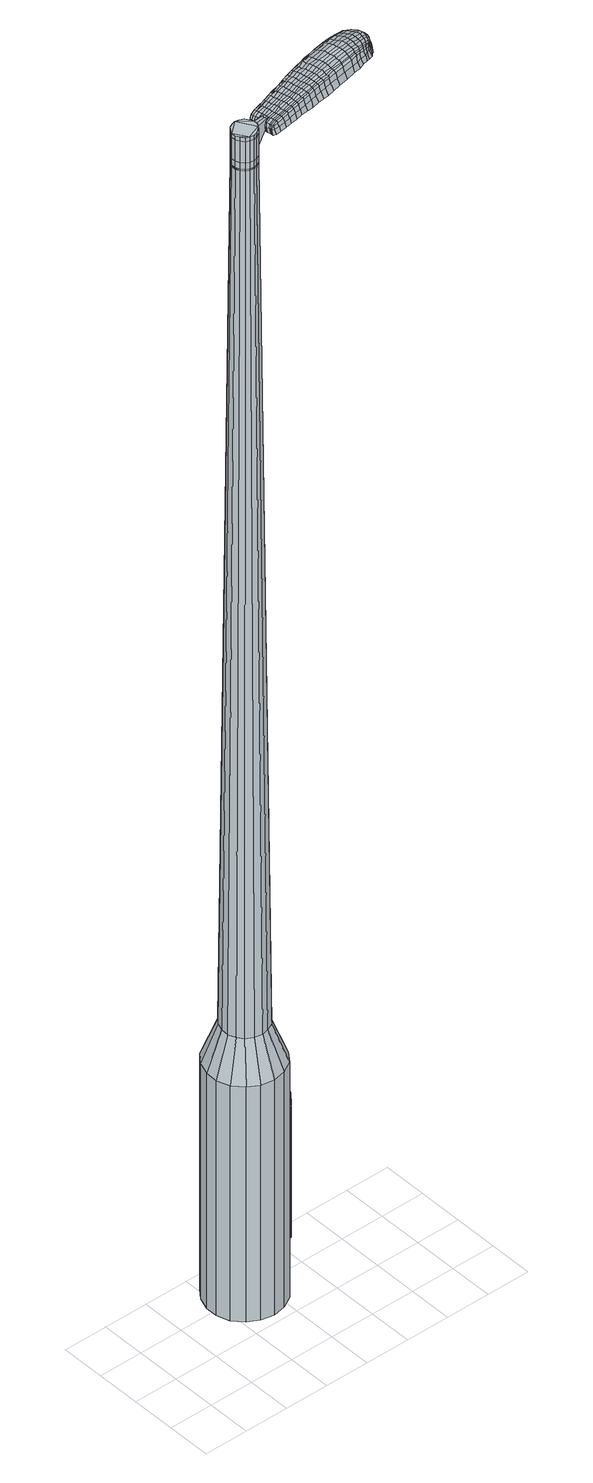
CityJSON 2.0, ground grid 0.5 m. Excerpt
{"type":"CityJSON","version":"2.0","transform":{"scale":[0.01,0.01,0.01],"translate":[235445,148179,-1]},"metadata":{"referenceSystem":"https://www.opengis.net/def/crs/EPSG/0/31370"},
"CityObjects":{
"object1":{"type":"GenericCityObject","attributes":{"cluster":182,"mean_distance_to_centroid":0.34,"new_centroid_x":235446.29,"new_centroid_y":148179.99,"mean_distance_to_camera":11.89,"H1":11.28,"H2":10.98,"Z_final":117.25,"cluster2":18,"proj_x":235448.03,"proj_y":148189.41,"id_line":23243,"bearing_l":100.49,"distance":9.58,"orientation":"right","G_obj":10.49},"geometry":[{"type":"MultiSurface","lod":"2","boundaries":[[[0,1,2,3]],[[1,4,5,2]],[[4,6,7,5]],[[6,8,9,7]],[[8,10,11,9]],[[10,12,13,11]],[[12,14,15,13]],[[14,16,17,15]],[[16,18,19,17]],[[18,20,21,19]],[[20,22,23,21]],[[22,24,25,23]],[[24,26,27,25]],[[26,28,29,27]],[[28,30,31,29]],[[30,32,33,31]],[[32,34,35,33]],[[34,0,3,35]],[[36,37,38,39]],[[38,40,41,42]],[[41,43,42]],[[42,44,45,46]],[[45,47,46]],[[46,48,49,50]],[[49,51,50]],[[42,46,50,38]],[[50,52,39,38]],[[53,36,39]],[[2,5,7,35]],[[7,9,11,15]],[[11,13,15]],[[15,17,19,23]],[[19,21,23]],[[23,25,27,31]],[[27,29,31]],[[15,23,31,7]],[[31,33,35,7]],[[3,2,35]],[[1,0,54,55]],[[0,34,56,54]],[[34,32,57,56]],[[32,30,58,57]],[[30,28,59,58]],[[28,26,60,59]],[[26,24,61,60]],[[24,22,62,61]],[[22,20,63,62]],[[20,18,64,63]],[[18,16,65,64]],[[16,14,66,65]],[[14,12,67,66]],[[12,10,68,67]],[[10,8,69,68]],[[8,6,70,69]],[[6,4,71,70]],[[4,1,55,71]],[[55,54,72,73]],[[54,56,74,72]],[[56,57,75,74]],[[57,58,76,75]],[[58,59,77,76]],[[59,60,78,77]],[[60,61,79,78]],[[61,62,80,79]],[[62,63,81,80]],[[63,64,82,81]],[[64,65,83,82]],[[65,66,84,83]],[[66,67,85,84]],[[67,68,86,85]],[[68,69,87,86]],[[69,70,88,87]],[[70,71,89,88]],[[71,55,73,89]],[[90,91,92,93]],[[74,94,91,90]],[[95,96,94,74]],[[76,97,96,95]],[[98,99,97,76]],[[100,101,99,98]],[[102,103,101,100]],[[80,104,103,102]],[[105,106,104,80]],[[107,108,106,105]],[[83,109,108,107]],[[84,110,109,83]],[[85,111,110,84]],[[112,113,111,85]],[[87,114,113,112]],[[115,116,114,87]],[[89,117,116,115]],[[93,92,117,89]],[[118,119,120,121]],[[122,118,121,123]],[[124,122,123,125]],[[126,124,125,127]],[[128,126,127,129]],[[130,128,129,131]],[[132,130,131,133]],[[134,132,133,135]],[[136,134,135,137]],[[138,136,137,139]],[[140,138,139,141]],[[142,140,141,143]],[[144,142,143,145]],[[146,144,145,147]],[[148,146,147,149]],[[150,148,149,151]],[[73,72,90,93]],[[72,74,90]],[[75,95,74]],[[75,76,95]],[[77,98,76]],[[77,78,100,98]],[[78,79,102,100]],[[79,80,102]],[[81,105,80]],[[81,82,107,105]],[[82,83,107]],[[86,112,85]],[[86,87,112]],[[88,115,87]],[[88,89,115]],[[73,93,89]],[[152,153,92,91]],[[153,117,92]],[[154,116,117]],[[154,114,116]],[[155,113,114]],[[155,111,113]],[[156,108,109]],[[156,157,106,108]],[[157,104,106]],[[158,103,104]],[[158,159,101,103]],[[159,160,99,101]],[[160,97,99]],[[161,96,97]],[[161,94,96]],[[152,91,94]],[[39,52,150,162]],[[153,152,163,151]],[[53,39,162,119]],[[152,94,120,163]],[[36,53,119,118]],[[94,161,121,120]],[[37,36,118,122]],[[161,97,123,121]],[[38,37,122,124]],[[97,160,125,123]],[[40,38,124,126]],[[160,159,127,125]],[[41,40,126,128]],[[159,158,129,127]],[[43,41,128,130]],[[158,104,131,129]],[[42,43,130,132]],[[104,157,133,131]],[[44,42,132,134]],[[157,156,135,133]],[[45,44,134,136]],[[156,109,137,135]],[[47,45,136,138]],[[109,110,139,137]],[[46,47,138,140]],[[110,111,141,139]],[[48,46,140,142]],[[111,155,143,141]],[[49,48,142,144]],[[155,114,145,143]],[[51,49,144,146]],[[114,154,147,145]],[[50,51,146,148]],[[154,117,149,147]],[[52,50,148,150]],[[117,153,151,149]],[[150,151,164,165]],[[151,163,166,164]],[[163,120,167,166]],[[120,119,168,167]],[[119,162,169,168]],[[162,150,165,169]],[[170,171,172,173]],[[174,170,173,175]],[[170,174,176,177]],[[171,170,177,178]],[[179,180,181,182]],[[183,179,182,184]],[[179,183,185,186]],[[180,179,186,187]],[[188,189,190,191]],[[192,188,191,193]],[[188,192,194,195]],[[189,188,195,196]],[[197,198,199,200]],[[201,197,200,202]],[[197,201,203,204]],[[198,197,204,205]],[[206,207,208,209]],[[210,206,209,211]],[[206,210,212,213]],[[207,206,213,214]],[[215,216,217,218]],[[219,215,218,220]],[[215,219,221,222]],[[216,215,222,223]],[[224,225,226,227]],[[216,224,227,217]],[[224,216,223,228]],[[225,224,228,229]],[[230,231,232,233]],[[225,230,233,226]],[[230,225,229,234]],[[231,230,234,235]],[[236,174,175,237]],[[231,236,237,232]],[[236,231,235,238]],[[174,236,238,176]],[[239,240,241,242]],[[243,239,242,244]],[[239,243,245,246]],[[240,239,246,247]],[[248,249,250,251]],[[240,248,251,241]],[[248,240,247,252]],[[249,248,252,253]],[[254,255,256,257]],[[249,254,257,250]],[[254,249,253,258]],[[255,254,258,259]],[[260,261,262,263]],[[255,260,263,256]],[[260,255,259,264]],[[261,260,264,265]],[[266,171,178,267]],[[261,266,267,262]],[[266,261,265,268]],[[171,266,268,172]],[[269,270,271,272]],[[273,269,272,274]],[[269,273,275,276]],[[270,269,276,277]],[[278,279,280,281]],[[270,278,281,271]],[[278,270,277,282]],[[279,278,282,283]],[[284,285,286,287]],[[279,284,287,280]],[[284,279,283,288]],[[285,284,288,289]],[[290,183,184,291]],[[285,290,291,286]],[[290,285,289,292]],[[183,290,292,185]],[[293,294,295,296]],[[297,293,296,298]],[[293,297,299,300]],[[294,293,300,301]],[[302,303,304,305]],[[294,302,305,295]],[[302,294,301,306]],[[303,302,306,307]],[[308,309,310,311]],[[303,308,311,304]],[[308,303,307,312]],[[309,308,312,313]],[[314,315,316,317]],[[309,314,317,310]],[[314,309,313,318]],[[315,314,318,319]],[[320,180,187,321]],[[315,320,321,316]],[[320,315,319,322]],[[180,320,322,181]],[[323,209,208,324]],[[325,323,324,326]],[[323,325,327,328]],[[209,323,328,211]],[[329,325,326,330]],[[331,329,330,332]],[[329,331,333,334]],[[325,329,334,327]],[[335,331,332,336]],[[337,335,336,338]],[[335,337,339,340]],[[331,335,340,333]],[[341,337,338,342]],[[343,341,342,344]],[[341,343,345,346]],[[337,341,346,339]],[[347,343,344,348]],[[198,347,348,199]],[[347,198,205,349]],[[343,347,349,345]],[[350,351,196,195]],[[352,350,195,194]],[[350,352,353,354]],[[351,350,354,355]],[[356,357,355,354]],[[358,356,354,353]],[[356,358,359,360]],[[357,356,360,361]],[[362,363,361,360]],[[364,362,360,359]],[[362,364,365,366]],[[363,362,366,367]],[[368,369,367,366]],[[370,368,366,365]],[[368,370,203,201]],[[369,368,201,202]],[[371,372,373,374]],[[273,371,374,275]],[[371,273,274,375]],[[372,371,375,376]],[[377,192,193,378]],[[372,377,378,373]],[[377,372,376,379]],[[192,377,379,194]],[[380,381,382,383]],[[219,380,383,221]],[[380,219,220,384]],[[381,380,384,385]],[[386,387,388,389]],[[381,386,389,382]],[[386,381,385,390]],[[387,386,390,391]],[[392,189,196,393]],[[387,392,393,388]],[[392,387,391,394]],[[189,392,394,190]],[[395,396,397,398]],[[177,395,398,178]],[[395,177,176,399]],[[396,395,399,400]],[[401,402,403,404]],[[396,401,404,397]],[[401,396,400,405]],[[402,401,405,406]],[[407,200,199,408]],[[402,407,408,403]],[[407,402,406,409]],[[200,407,409,202]],[[410,411,412,413]],[[182,410,413,184]],[[410,182,181,414]],[[411,410,414,415]],[[416,204,203,417]],[[411,416,417,412]],[[416,411,415,418]],[[204,416,418,205]],[[419,420,421,422]],[[297,419,422,299]],[[419,297,298,423]],[[420,419,423,424]],[[425,210,211,426]],[[420,425,426,421]],[[425,420,424,427]],[[210,425,427,212]],[[428,429,430,431]],[[243,428,431,245]],[[428,243,244,432]],[[429,428,432,433]],[[434,435,436,437]],[[429,434,437,430]],[[434,429,433,438]],[[435,434,438,439]],[[440,207,214,441]],[[435,440,441,436]],[[440,435,439,442]],[[207,440,442,208]],[[443,444,433,432]],[[242,443,432,244]],[[443,242,241,445]],[[444,443,445,446]],[[447,448,439,438]],[[444,447,438,433]],[[447,444,446,449]],[[448,447,449,450]],[[451,324,208,442]],[[448,451,442,439]],[[451,448,450,452]],[[324,451,452,326]],[[453,454,455,456]],[[300,453,456,301]],[[453,300,299,422]],[[454,453,422,421]],[[457,328,327,458]],[[454,457,458,455]],[[457,454,421,426]],[[328,457,426,211]],[[459,460,446,445]],[[251,459,445,241]],[[459,251,250,461]],[[460,459,461,462]],[[463,464,450,449]],[[460,463,449,446]],[[463,460,462,465]],[[464,463,465,466]],[[467,330,326,452]],[[464,467,452,450]],[[467,464,466,468]],[[330,467,468,332]],[[469,470,471,472]],[[306,469,472,307]],[[469,306,301,456]],[[470,469,456,455]],[[473,334,333,474]],[[470,473,474,471]],[[473,470,455,458]],[[334,473,458,327]],[[475,476,462,461]],[[257,475,461,250]],[[475,257,256,477]],[[476,475,477,478]],[[479,480,466,465]],[[476,479,465,462]],[[479,476,478,481]],[[480,479,481,482]],[[483,336,332,468]],[[480,483,468,466]],[[483,480,482,484]],[[336,483,484,338]],[[485,486,487,488]],[[312,485,488,313]],[[485,312,307,472]],[[486,485,472,471]],[[489,340,339,490]],[[486,489,490,487]],[[489,486,471,474]],[[340,489,474,333]],[[491,492,478,477]],[[263,491,477,256]],[[491,263,262,493]],[[492,491,493,494]],[[495,496,482,481]],[[492,495,481,478]],[[495,492,494,497]],[[496,495,497,498]],[[499,342,338,484]],[[496,499,484,482]],[[499,496,498,500]],[[342,499,500,344]],[[501,502,503,504]],[[318,501,504,319]],[[501,318,313,488]],[[502,501,488,487]],[[505,346,345,506]],[[502,505,506,503]],[[505,502,487,490]],[[346,505,490,339]],[[507,508,494,493]],[[267,507,493,262]],[[507,267,178,398]],[[508,507,398,397]],[[509,510,498,497]],[[508,509,497,494]],[[509,508,397,404]],[[510,509,404,403]],[[511,348,344,500]],[[510,511,500,498]],[[511,510,403,408]],[[348,511,408,199]],[[512,513,415,414]],[[322,512,414,181]],[[512,322,319,504]],[[513,512,504,503]],[[514,349,205,418]],[[513,514,418,415]],[[514,513,503,506]],[[349,514,506,345]],[[515,516,376,375]],[[272,515,375,274]],[[515,272,271,517]],[[516,515,517,518]],[[519,352,194,379]],[[516,519,379,376]],[[519,516,518,520]],[[352,519,520,353]],[[521,522,523,524]],[[222,521,524,223]],[[521,222,221,383]],[[522,521,383,382]],[[525,526,527,528]],[[522,525,528,523]],[[525,522,382,389]],[[526,525,389,388]],[[529,351,355,530]],[[526,529,530,527]],[[529,526,388,393]],[[351,529,393,196]],[[531,532,518,517]],[[281,531,517,271]],[[531,281,280,533]],[[532,531,533,534]],[[535,358,353,520]],[[532,535,520,518]],[[535,532,534,536]],[[358,535,536,359]],[[537,538,539,540]],[[228,537,540,229]],[[537,228,223,524]],[[538,537,524,523]],[[541,542,543,544]],[[538,541,544,539]],[[541,538,523,528]],[[542,541,528,527]],[[545,357,361,546]],[[542,545,546,543]],[[545,542,527,530]],[[357,545,530,355]],[[547,548,534,533]],[[287,547,533,280]],[[547,287,286,549]],[[548,547,549,550]],[[551,364,359,536]],[[548,551,536,534]],[[551,548,550,552]],[[364,551,552,365]],[[553,554,555,556]],[[234,553,556,235]],[[553,234,229,540]],[[554,553,540,539]],[[557,558,559,560]],[[554,557,560,555]],[[557,554,539,544]],[[558,557,544,543]],[[561,363,367,562]],[[558,561,562,559]],[[561,558,543,546]],[[363,561,546,361]],[[563,564,550,549]],[[291,563,549,286]],[[563,291,184,413]],[[564,563,413,412]],[[565,370,365,552]],[[564,565,552,550]],[[565,564,412,417]],[[370,565,417,203]],[[566,567,400,399]],[[238,566,399,176]],[[566,238,235,556]],[[567,566,556,555]],[[568,569,406,405]],[[567,568,405,400]],[[568,567,555,560]],[[569,568,560,559]],[[570,369,202,409]],[[569,570,409,406]],[[570,569,559,562]],[[369,570,562,367]],[[571,572,573,574]],[[574,573,575,576]],[[577,575,573,578]],[[578,573,572,579]],[[580,581,582,583]],[[583,582,584,585]],[[586,584,582,587]],[[587,582,581,588]],[[589,590,591,592]],[[592,591,593,594]],[[595,593,591,596]],[[596,591,590,597]],[[598,599,600,601]],[[601,600,602,603]],[[604,602,600,605]],[[605,600,599,606]],[[607,608,609,610]],[[610,609,611,612]],[[613,611,609,614]],[[614,609,608,615]],[[616,617,618,619]],[[619,618,620,621]],[[622,620,618,623]],[[623,618,617,624]],[[625,626,627,628]],[[628,627,617,616]],[[624,617,627,629]],[[629,627,626,630]],[[631,632,633,634]],[[634,633,626,625]],[[630,626,633,635]],[[635,633,632,636]],[[576,575,637,638]],[[638,637,632,631]],[[636,632,637,639]],[[639,637,575,577]],[[640,641,642,643]],[[643,642,644,645]],[[646,644,642,647]],[[647,642,641,648]],[[649,650,651,652]],[[652,651,641,640]],[[648,641,651,653]],[[653,651,650,654]],[[655,656,657,658]],[[658,657,650,649]],[[654,650,657,659]],[[659,657,656,660]],[[661,662,663,664]],[[664,663,656,655]],[[660,656,663,665]],[[665,663,662,666]],[[579,572,667,668]],[[668,667,662,661]],[[666,662,667,669]],[[669,667,572,571]],[[670,671,672,673]],[[673,672,674,675]],[[676,674,672,677]],[[677,672,671,678]],[[679,680,681,682]],[[682,681,671,670]],[[678,671,681,683]],[[683,681,680,684]],[[685,686,687,688]],[[688,687,680,679]],[[684,680,687,689]],[[689,687,686,690]],[[585,584,691,692]],[[692,691,686,685]],[[690,686,691,693]],[[693,691,584,586]],[[694,695,696,697]],[[697,696,698,699]],[[700,698,696,701]],[[701,696,695,702]],[[703,704,705,706]],[[706,705,695,694]],[[702,695,705,707]],[[707,705,704,708]],[[709,710,711,712]],[[712,711,704,703]],[[708,704,711,713]],[[713,711,710,714]],[[715,716,717,718]],[[718,717,710,709]],[[714,710,717,719]],[[719,717,716,720]],[[588,581,721,722]],[[722,721,716,715]],[[720,716,721,723]],[[723,721,581,580]],[[607,610,724,725]],[[725,724,726,727]],[[728,726,724,729]],[[729,724,610,612]],[[727,726,730,731]],[[731,730,732,733]],[[734,732,730,735]],[[735,730,726,728]],[[733,732,736,737]],[[737,736,738,739]],[[740,738,736,741]],[[741,736,732,734]],[[739,738,742,743]],[[743,742,744,745]],[[746,744,742,747]],[[747,742,738,740]],[[745,744,748,749]],[[749,748,599,598]],[[606,599,748,750]],[[750,748,744,746]],[[597,751,752,596]],[[596,752,753,595]],[[754,753,752,755]],[[755,752,751,756]],[[756,757,758,755]],[[755,758,759,754]],[[760,759,758,761]],[[761,758,757,762]],[[762,763,764,761]],[[761,764,765,760]],[[766,765,764,767]],[[767,764,763,768]],[[768,769,770,767]],[[767,770,771,766]],[[604,771,770,602]],[[602,770,769,603]],[[772,773,774,775]],[[775,774,674,676]],[[675,674,774,776]],[[776,774,773,777]],[[594,593,778,779]],[[779,778,773,772]],[[777,773,778,780]],[[780,778,593,595]],[[781,782,783,784]],[[784,783,620,622]],[[621,620,783,785]],[[785,783,782,786]],[[787,788,789,790]],[[790,789,782,781]],[[786,782,789,791]],[[791,789,788,792]],[[597,590,793,794]],[[794,793,788,787]],[[792,788,793,795]],[[795,793,590,589]],[[796,797,798,799]],[[799,798,578,579]],[[577,578,798,800]],[[800,798,797,801]],[[802,803,804,805]],[[805,804,797,796]],[[801,797,804,806]],[[806,804,803,807]],[[598,601,808,809]],[[809,808,803,802]],[[807,803,808,810]],[[810,808,601,603]],[[811,812,813,814]],[[814,813,583,585]],[[580,583,813,815]],[[815,813,812,816]],[[604,605,817,818]],[[818,817,812,811]],[[816,812,817,819]],[[819,817,605,606]],[[820,821,822,823]],[[823,822,698,700]],[[699,698,822,824]],[[824,822,821,825]],[[612,611,826,827]],[[827,826,821,820]],[[825,821,826,828]],[[828,826,611,613]],[[829,830,831,832]],[[832,831,644,646]],[[645,644,831,833]],[[831,830,833]],[[834,835,836,837]],[[837,836,830,829]],[[833,830,836,838]],[[838,836,835,839]],[[615,608,840,841]],[[841,840,835,834]],[[839,835,840,842]],[[842,840,608,607]],[[833,843,643,645]],[[640,643,843,844]],[[844,843,845]],[[839,846,847,838]],[[838,847,843,833]],[[845,843,847,848]],[[848,847,846,849]],[[607,725,850,842]],[[842,850,846,839]],[[849,846,850,851]],[[851,850,725,727]],[[852,853,854,855]],[[855,854,701,702]],[[700,701,854,823]],[[823,854,853,820]],[[728,729,856,857]],[[857,856,853,852]],[[820,853,856,827]],[[827,856,729,612]],[[845,858,844]],[[844,858,652,640]],[[649,652,858,859]],[[849,860,861,848]],[[848,861,858,845]],[[859,858,861,862]],[[862,861,860,863]],[[727,731,864,851]],[[851,864,860,849]],[[863,860,864,865]],[[865,864,731,733]],[[866,867,868,869]],[[869,868,707,708]],[[702,707,868,855]],[[855,868,867,852]],[[734,735,870,871]],[[871,870,867,866]],[[852,867,870,857]],[[857,870,735,728]],[[872,873,859]],[[859,873,658,649]],[[655,658,873,874]],[[874,873,872,875]],[[863,876,877,862]],[[862,877,872,859]],[[875,872,877,878]],[[878,877,876,879]],[[733,737,880,865]],[[865,880,876,863]],[[879,876,880,881]],[[881,880,737,739]],[[882,883,884,885]],[[885,884,713,714]],[[708,713,884,869]],[[869,884,883,866]],[[740,741,886,887]],[[887,886,883,882]],[[866,883,886,871]],[[871,886,741,734]],[[875,888,889,874]],[[874,889,664,655]],[[661,664,889,890]],[[890,889,888,891]],[[879,892,893,878]],[[878,893,888,875]],[[891,888,893,894]],[[894,893,892,895]],[[739,743,896,881]],[[881,896,892,879]],[[895,892,896,897]],[[897,896,743,745]],[[898,899,900,901]],[[901,900,719,720]],[[714,719,900,885]],[[885,900,899,882]],[[746,747,902,903]],[[903,902,899,898]],[[882,899,902,887]],[[887,902,747,740]],[[891,904,905,890]],[[890,905,668,661]],[[579,668,905,799]],[[799,905,904,796]],[[895,906,907,894]],[[894,907,904,891]],[[796,904,907,805]],[[805,907,906,802]],[[745,749,908,897]],[[897,908,906,895]],[[802,906,908,809]],[[809,908,749,598]],[[816,909,910,815]],[[815,910,723,580]],[[720,723,910,901]],[[901,910,909,898]],[[606,750,911,819]],[[819,911,909,816]],[[898,909,911,903]],[[903,911,750,746]],[[777,912,913,776]],[[776,913,673,675]],[[670,673,913,914]],[[914,913,912,915]],[[595,753,916,780]],[[780,916,912,777]],[[915,912,916,917]],[[917,916,753,754]],[[918,919,920,921]],[[921,920,623,624]],[[622,623,920,784]],[[784,920,919,781]],[[922,923,924,925]],[[925,924,919,918]],[[781,919,924,790]],[[790,924,923,787]],[[756,751,926,927]],[[927,926,923,922]],[[787,923,926,794]],[[794,926,751,597]],[[915,928,929,914]],[[914,929,682,670]],[[679,682,929,930]],[[930,929,928,931]],[[754,759,932,917]],[[917,932,928,915]],[[931,928,932,933]],[[933,932,759,760]],[[934,935,936,937]],[[937,936,629,630]],[[624,629,936,921]],[[921,936,935,918]],[[938,939,940,941]],[[941,940,935,934]],[[918,935,940,925]],[[925,940,939,922]],[[762,757,942,943]],[[943,942,939,938]],[[922,939,942,927]],[[927,942,757,756]],[[931,944,945,930]],[[930,945,688,679]],[[685,688,945,946]],[[946,945,944,947]],[[760,765,948,933]],[[933,948,944,931]],[[947,944,948,949]],[[949,948,765,766]],[[950,951,952,953]],[[953,952,635,636]],[[630,635,952,937]],[[937,952,951,934]],[[954,955,956,957]],[[957,956,951,950]],[[934,951,956,941]],[[941,956,955,938]],[[768,763,958,959]],[[959,958,955,954]],[[938,955,958,943]],[[943,958,763,762]],[[947,960,961,946]],[[946,961,692,685]],[[585,692,961,814]],[[814,961,960,811]],[[766,771,962,949]],[[949,962,960,947]],[[811,960,962,818]],[[818,962,771,604]],[[801,963,964,800]],[[800,964,639,577]],[[636,639,964,953]],[[953,964,963,950]],[[807,965,966,806]],[[806,966,963,801]],[[950,963,966,957]],[[957,966,965,954]],[[603,769,967,810]],[[810,967,965,807]],[[954,965,967,959]],[[959,967,769,768]],[[571,574,173,172]],[[574,576,175,173]],[[586,587,186,185]],[[587,588,187,186]],[[589,592,191,190]],[[592,594,193,191]],[[613,614,213,212]],[[614,615,214,213]],[[616,619,218,217]],[[619,621,220,218]],[[625,628,227,226]],[[628,616,217,227]],[[631,634,233,232]],[[634,625,226,233]],[[576,638,237,175]],[[638,631,232,237]],[[646,647,246,245]],[[647,648,247,246]],[[648,653,252,247]],[[653,654,253,252]],[[654,659,258,253]],[[659,660,259,258]],[[660,665,264,259]],[[665,666,265,264]],[[666,669,268,265]],[[669,571,172,268]],[[676,677,276,275]],[[677,678,277,276]],[[678,683,282,277]],[[683,684,283,282]],[[684,689,288,283]],[[689,690,289,288]],[[690,693,292,289]],[[693,586,185,292]],[[694,697,296,295]],[[697,699,298,296]],[[703,706,305,304]],[[706,694,295,305]],[[709,712,311,310]],[[712,703,304,311]],[[715,718,317,316]],[[718,709,310,317]],[[588,722,321,187]],[[722,715,316,321]],[[772,775,374,373]],[[775,676,275,374]],[[594,779,378,193]],[[779,772,373,378]],[[621,785,384,220]],[[785,786,385,384]],[[786,791,390,385]],[[791,792,391,390]],[[792,795,394,391]],[[795,589,190,394]],[[699,824,423,298]],[[824,825,424,423]],[[825,828,427,424]],[[828,613,212,427]],[[829,832,431,430]],[[832,646,245,431]],[[834,837,437,436]],[[837,829,430,437]],[[615,841,441,214]],[[841,834,436,441]],[[968,969,970,971]],[[972,973,971,970]],[[974,975,976,977]],[[978,979,980,981]],[[969,982,983,970]],[[984,972,970,983]],[[985,974,977,986]],[[987,988,979,978]],[[982,989,990,983]],[[990,991,984,983]],[[992,985,986,993]],[[994,988,987,995]],[[989,996,997,990]],[[997,998,991,990]],[[999,992,993,1000]],[[1001,994,995,1002]],[[1003,1004,1005,1006]],[[1007,1008,1004,1003]],[[1007,1009,1010,1008]],[[1009,1011,1012,1010]],[[1013,1014,1015,1016]],[[1017,1018,1014,1013]],[[1019,1020,1018,1017]],[[1021,1022,1020,1019]],[[1016,1005,1004,1013]],[[1013,1004,1008,1017]],[[1008,1010,1019,1017]],[[1010,1012,1021,1019]],[[977,976,973,972]],[[986,977,972,984]],[[991,993,986,984]],[[998,1000,993,991]],[[978,981,975,974]],[[987,978,974,985]],[[995,987,985,992]],[[1002,995,992,999]],[[979,1003,1006,980]],[[988,1007,1003,979]],[[1009,1007,988,994]],[[1011,1009,994,1001]],[[1023,1024,1025,1026]],[[1025,1027,1028,1029]],[[1025,1029,1030,1031]],[[1025,1031,1026]],[[1032,1023,1026,1033]],[[1034,1033,1026,1035]],[[1036,1035,1026]],[[1037,1025,1024,1038]],[[1039,1037,1038,1040]],[[1041,1039,1040,1042]],[[1043,1041,1042,1044]],[[1045,1043,1044,1046]],[[1046,1047,1048,1049]],[[1046,1049,1050,1051]],[[1046,1051,1052,1053]],[[1052,1054,1055,1056]],[[1052,1056,1057,1058]],[[1052,1058,1053]],[[1046,1053,1045]],[[1059,1060,1024,1023]],[[1061,1062,1027,1025]],[[1063,1064,1036,1026]],[[1060,1065,1038,1024]],[[1066,1061,1025,1037]],[[1065,1067,1040,1038]],[[1068,1066,1037,1039]],[[1067,1069,1042,1040]],[[1070,1068,1039,1041]],[[1069,1071,1044,1042]],[[1072,1070,1041,1043]],[[1071,1073,1046,1044]],[[1074,1072,1043,1045]],[[1073,1075,1047,1046]],[[1076,1077,1054,1052]],[[1078,1074,1045,1053]],[[1048,1047,1075,1079]],[[1049,1048,1079,1080]],[[1050,1049,1080,1081]],[[1051,1050,1081,1082]],[[1052,1051,1082,1076]],[[1083,1059,1023,1032]],[[1084,1083,1032,1033]],[[1085,1084,1033,1034]],[[1086,1085,1034,1035]],[[1064,1086,1035,1036]],[[1028,1027,1062,1087]],[[1055,1054,1077,1088]],[[1029,1028,1087,1089]],[[1030,1029,1089,1090]],[[1031,1030,1090,1091]],[[1026,1031,1091,1063]],[[1056,1055,1088,1092]],[[1057,1056,1092,1093]],[[1058,1057,1093,1094]],[[1053,1058,1094,1078]]]}]}
},
"vertices":[
[172,109,384],[172,94,384],[172,94,96],[172,109,96],[167,81,384],[167,81,96],[158,69,384],[158,69,96],[145,62,384],[145,62,96],[131,59,384],[131,59,96],[116,62,384],[116,62,96],[104,69,384],[104,69,96],[94,80,384],[94,80,96],[89,94,384],[89,94,96],[89,108,384],[89,108,96],[94,122,384],[94,122,96],[103,134,384],[103,134,96],[116,141,384],[116,141,96],[130,144,384],[130,144,96],[145,141,384],[145,141,96],[157,134,384],[157,134,96],[167,123,384],[167,123,96],[139,112,1524],[135,114,1524],[130,115,1524],[144,104,1524],[126,114,1524],[122,112,1524],[117,104,1524],[119,108,1524],[117,99,1524],[119,95,1524],[126,89,1524],[122,91,1524],[131,88,1524],[135,89,1524],[142,95,1524],[139,91,1524],[144,99,1524],[142,108,1524],[155,106,429],[155,97,429],[152,114,429],[146,121,429],[139,125,429],[130,127,429],[122,125,429],[114,121,429],[109,114,429],[106,106,429],[106,97,429],[109,89,429],[114,82,429],[122,78,429],[131,76,429],[139,78,429],[147,82,429],[152,89,429],[144,104,1483],[144,99,1483],[142,108,1483],[139,112,1483],[135,114,1483],[130,115,1483],[126,114,1483],[122,112,1483],[119,108,1483],[117,104,1483],[117,99,1483],[119,95,1483],[122,91,1483],[126,89,1483],[131,88,1483],[135,89,1483],[139,91,1483],[142,95,1483],[143,104,1483],[143,104,1485],[143,99,1485],[143,99,1483],[142,108,1485],[139,111,1483],[139,111,1485],[135,114,1485],[130,114,1483],[130,114,1485],[126,113,1483],[126,113,1485],[122,111,1483],[122,111,1485],[119,108,1485],[118,104,1483],[118,104,1485],[118,99,1483],[118,99,1485],[119,95,1485],[122,91,1485],[126,89,1485],[131,89,1483],[131,89,1485],[135,89,1485],[139,92,1483],[139,92,1485],[142,95,1485],[139,112,1519],[142,108,1519],[142,108,1493],[139,112,1493],[135,114,1519],[135,114,1493],[130,115,1519],[130,115,1493],[126,114,1519],[126,114,1493],[122,112,1519],[122,112,1493],[119,108,1519],[119,108,1493],[117,104,1519],[117,104,1493],[117,99,1519],[117,99,1493],[119,95,1519],[119,95,1493],[122,91,1519],[122,91,1493],[126,89,1519],[126,89,1493],[131,88,1519],[131,88,1493],[135,89,1519],[135,89,1493],[139,91,1519],[139,91,1493],[142,95,1519],[142,95,1493],[144,99,1519],[144,99,1493],[144,104,1485],[144,99,1485],[139,91,1485],[131,88,1485],[117,99,1485],[117,104,1485],[122,112,1485],[126,114,1485],[130,115,1485],[139,112,1485],[144,104,1519],[144,104,1493],[163,104,1513],[163,104,1518],[162,107,1513],[161,110,1513],[161,110,1518],[162,107,1518],[238,102,1519],[231,101,1518],[233,99,1509],[240,100,1510],[247,103,1519],[249,102,1510],[246,104,1526],[237,103,1525],[230,102,1525],[232,139,1519],[225,138,1518],[224,136,1525],[231,138,1525],[240,141,1519],[239,140,1526],[241,143,1510],[233,141,1510],[226,140,1509],[307,136,1519],[308,132,1519],[309,132,1513],[308,136,1513],[305,139,1519],[306,140,1513],[304,139,1524],[305,135,1524],[306,132,1524],[234,122,1530],[227,121,1529],[228,117,1529],[235,119,1530],[243,124,1531],[244,120,1531],[242,127,1530],[233,126,1530],[226,124,1529],[155,107,1512],[155,104,1512],[156,105,1517],[156,107,1517],[154,110,1512],[156,110,1517],[155,110,1506],[156,107,1506],[156,105,1506],[296,114,1519],[293,113,1519],[294,111,1512],[298,112,1512],[299,115,1518],[300,114,1512],[298,115,1522],[296,115,1523],[293,114,1524],[289,111,1519],[283,110,1519],[285,109,1512],[290,110,1512],[288,112,1524],[282,111,1525],[277,108,1519],[270,107,1519],[271,106,1511],[279,107,1511],[277,110,1526],[269,108,1526],[258,105,1519],[260,104,1510],[257,106,1526],[165,92,1513],[173,93,1513],[172,94,1518],[164,93,1517],[160,92,1512],[160,93,1516],[161,91,1506],[166,91,1507],[174,92,1507],[180,94,1514],[188,95,1515],[187,96,1520],[179,95,1519],[181,93,1507],[189,94,1507],[195,96,1515],[202,97,1516],[201,98,1522],[194,97,1521],[196,95,1508],[204,96,1508],[210,98,1517],[217,99,1517],[216,100,1524],[209,99,1523],[211,96,1508],[219,97,1509],[224,100,1518],[223,101,1524],[226,98,1509],[291,149,1519],[287,149,1519],[287,147,1524],[291,148,1523],[293,149,1518],[293,148,1522],[294,150,1512],[291,150,1512],[288,150,1512],[283,148,1519],[277,148,1519],[276,146,1525],[282,147,1524],[283,150,1512],[278,149,1512],[271,147,1519],[263,146,1519],[263,144,1526],[270,145,1526],[272,149,1511],[264,147,1511],[252,144,1519],[251,142,1526],[253,145,1510],[160,122,1513],[167,124,1513],[168,125,1507],[161,123,1507],[154,120,1512],[155,121,1506],[155,120,1516],[159,121,1517],[167,123,1518],[174,126,1514],[182,127,1515],[183,129,1507],[175,127,1507],[174,124,1519],[181,126,1520],[189,129,1515],[196,131,1516],[197,133,1508],[190,131,1508],[188,128,1521],[196,129,1522],[203,133,1517],[211,135,1517],[212,136,1509],[204,134,1508],[203,131,1523],[210,133,1524],[218,136,1518],[219,138,1509],[217,135,1524],[161,108,1519],[162,106,1519],[169,110,1520],[169,107,1520],[168,113,1520],[161,111,1519],[176,111,1522],[176,108,1522],[183,112,1523],[184,110,1523],[183,115,1523],[175,114,1521],[191,114,1524],[191,111,1524],[198,115,1525],[198,112,1525],[197,118,1525],[190,117,1524],[205,117,1526],[206,114,1526],[212,118,1527],[213,115,1527],[212,121,1527],[205,120,1526],[220,119,1528],[220,116,1528],[219,123,1528],[302,135,1527],[303,131,1527],[301,138,1526],[296,138,1527],[298,134,1528],[299,130,1528],[292,133,1529],[292,129,1529],[290,137,1528],[283,135,1530],[285,131,1530],[285,128,1530],[277,130,1531],[278,126,1531],[276,134,1530],[267,132,1531],[268,128,1531],[269,125,1531],[256,126,1531],[256,123,1531],[255,130,1531],[295,148,1518],[298,147,1519],[299,147,1513],[296,149,1513],[294,147,1523],[297,146,1523],[302,143,1519],[303,144,1513],[300,143,1524],[301,116,1518],[302,118,1518],[301,118,1523],[299,117,1523],[302,115,1513],[303,117,1513],[305,121,1519],[306,125,1519],[305,124,1524],[303,121,1523],[306,121,1513],[307,124,1513],[307,128,1519],[306,128,1524],[308,128,1513],[237,104,1528],[236,106,1528],[229,105,1528],[230,103,1527],[245,106,1528],[245,108,1529],[236,109,1529],[236,112,1530],[229,111,1529],[229,108,1528],[245,110,1529],[245,114,1530],[235,115,1530],[228,114,1529],[244,117,1531],[231,136,1528],[232,134,1529],[240,136,1529],[240,138,1528],[224,135,1527],[225,132,1528],[232,130,1529],[241,132,1530],[225,128,1528],[153,119,1512],[153,117,1512],[154,117,1517],[154,119,1517],[153,120,1506],[154,118,1506],[154,114,1512],[155,114,1517],[154,114,1506],[157,93,1512],[157,94,1512],[158,94,1506],[158,92,1506],[159,93,1517],[158,95,1517],[157,97,1512],[156,99,1512],[157,99,1506],[158,96,1506],[158,97,1517],[157,100,1517],[156,102,1512],[157,102,1506],[157,102,1517],[164,94,1519],[164,96,1519],[171,95,1520],[171,97,1520],[163,98,1519],[163,101,1519],[171,99,1520],[170,102,1520],[162,103,1519],[170,104,1520],[159,120,1519],[160,118,1519],[167,119,1520],[167,121,1520],[160,115,1519],[168,116,1520],[179,96,1521],[178,98,1521],[186,97,1522],[186,99,1522],[178,100,1521],[177,103,1521],[185,102,1522],[185,104,1523],[177,106,1522],[184,107,1523],[174,123,1521],[174,121,1521],[182,123,1522],[181,125,1522],[175,118,1521],[182,119,1522],[193,98,1523],[193,100,1523],[201,99,1524],[200,101,1524],[193,103,1523],[192,105,1524],[200,104,1525],[199,107,1525],[192,108,1524],[199,109,1525],[188,126,1523],[189,124,1523],[196,126,1524],[196,128,1524],[189,121,1524],[197,122,1525],[208,100,1525],[208,102,1525],[215,101,1526],[215,103,1526],[207,105,1526],[207,108,1526],[215,106,1527],[214,109,1527],[206,111,1526],[214,112,1527],[203,130,1525],[203,127,1525],[210,129,1526],[210,131,1526],[204,124,1526],[211,125,1527],[222,102,1527],[222,104,1527],[222,107,1527],[221,110,1528],[221,113,1528],[217,133,1527],[217,131,1527],[218,127,1528],[292,147,1525],[294,145,1525],[288,146,1526],[291,145,1526],[298,142,1526],[294,142,1527],[297,116,1525],[299,118,1525],[295,117,1526],[293,115,1525],[301,121,1525],[302,124,1526],[298,123,1527],[297,120,1526],[303,127,1526],[299,127,1527],[283,146,1526],[285,144,1527],[277,145,1527],[279,143,1528],[288,141,1528],[281,140,1529],[289,114,1526],[290,116,1527],[284,114,1528],[283,112,1527],[291,118,1527],[292,122,1528],[285,120,1529],[285,117,1528],[292,125,1528],[285,124,1530],[271,144,1528],[272,142,1529],[263,143,1528],[264,141,1529],[274,138,1529],[266,137,1530],[277,111,1528],[277,113,1528],[269,111,1529],[269,110,1528],[278,116,1529],[278,119,1530],[270,118,1530],[269,114,1530],[278,123,1530],[269,121,1531],[251,140,1529],[252,138,1529],[254,134,1530],[257,108,1528],[257,109,1529],[257,112,1530],[257,116,1530],[257,119,1531],[233,101,1509],[231,102,1518],[238,103,1518],[240,102,1509],[247,105,1519],[248,104,1510],[245,106,1525],[237,105,1525],[230,104,1525],[225,134,1525],[225,136,1518],[232,138,1518],[231,136,1525],[241,139,1519],[240,138,1525],[242,141,1510],[233,139,1509],[226,138,1509],[306,132,1513],[305,132,1519],[305,135,1519],[306,135,1513],[303,138,1519],[304,139,1513],[302,138,1524],[303,135,1524],[304,131,1524],[228,118,1528],[227,121,1528],[235,122,1529],[235,119,1529],[243,124,1529],[244,120,1529],[243,127,1529],[234,125,1529],[227,124,1528],[158,105,1516],[158,105,1512],[157,107,1512],[158,108,1516],[157,110,1512],[157,110,1516],[157,111,1506],[158,108,1506],[158,105,1506],[294,113,1512],[293,114,1519],[296,115,1518],[297,114,1512],[297,116,1518],[299,115,1512],[297,117,1522],[295,117,1523],[292,116,1523],[284,111,1512],[283,112,1519],[288,113,1519],[289,112,1512],[287,114,1524],[282,113,1525],[271,108,1511],[269,109,1519],[277,110,1519],[278,109,1511],[276,112,1525],[268,110,1526],[258,107,1519],[260,105,1510],[257,108,1526],[172,96,1518],[173,95,1513],[165,94,1513],[164,95,1517],[160,94,1512],[161,95,1515],[161,93,1506],[166,93,1506],[174,94,1507],[186,98,1520],[187,97,1514],[180,96,1514],[179,97,1519],[181,95,1507],[189,96,1507],[201,100,1522],[202,99,1516],[195,98,1515],[194,99,1521],[196,97,1508],[204,98,1508],[216,102,1523],[217,101,1517],[210,100,1516],[208,101,1522],[211,98,1508],[218,99,1508],[224,102,1517],[223,103,1524],[226,100,1509],[287,145,1523],[287,147,1519],[291,147,1518],[290,146,1523],[293,147,1518],[292,146,1522],[293,148,1512],[291,148,1512],[288,148,1512],[277,144,1525],[277,146,1519],[283,146,1519],[282,145,1524],[283,148,1512],[278,147,1512],[263,142,1526],[263,144,1519],[271,145,1519],[271,144,1525],[272,147,1511],[264,145,1511],[252,142,1519],[251,140,1526],[253,143,1510],[168,123,1507],[168,122,1513],[160,120,1513],[161,121,1506],[156,119,1512],[156,120,1506],[156,118,1515],[160,119,1517],[167,121,1518],[183,127,1507],[182,126,1514],[175,124,1514],[176,125,1507],[175,122,1519],[182,124,1520],[198,131,1508],[197,129,1516],[190,127,1515],[190,129,1508],[189,126,1521],[196,128,1522],[212,134,1508],[211,133,1517],[204,131,1516],[205,133,1508],[203,129,1522],[211,131,1523],[218,134,1517],[219,136,1509],[218,133,1524],[162,108,1518],[163,106,1518],[169,110,1519],[170,107,1519],[169,113,1519],[162,111,1518],[177,111,1520],[177,108,1520],[184,112,1521],[184,110,1521],[183,115,1521],[176,114,1520],[191,114,1523],[192,111,1523],[198,115,1524],[199,112,1524],[198,118,1524],[191,117,1523],[206,117,1525],[206,114,1525],[213,118,1526],[214,115,1526],[212,121,1526],[205,120,1525],[220,119,1527],[221,116,1527],[220,123,1527],[302,131,1526],[301,134,1526],[300,138,1525],[296,137,1526],[297,134,1526],[298,130,1526],[292,129,1528],[291,133,1528],[290,136,1527],[283,135,1528],[284,131,1529],[285,128,1529],[278,127,1530],[277,130,1530],[276,134,1529],[267,132,1530],[268,128,1530],[269,125,1530],[256,123,1530],[256,126,1530],[255,130,1530],[297,146,1513],[297,145,1518],[294,146,1518],[295,148,1512],[293,145,1523],[295,144,1523],[300,142,1519],[301,143,1513],[299,141,1523],[299,120,1523],[301,119,1518],[299,117,1518],[298,118,1523],[300,116,1512],[302,118,1512],[303,125,1523],[304,125,1519],[303,122,1519],[301,122,1523],[304,121,1513],[305,125,1513],[305,128,1519],[304,128,1524],[306,128,1513],[230,106,1527],[237,107,1527],[237,106,1527],[230,105,1526],[245,107,1527],[245,108,1528],[229,112,1528],[236,113,1528],[236,110,1528],[229,109,1527],[245,111,1528],[245,114,1529],[236,116,1529],[228,115,1528],[244,117,1529],[240,135,1528],[232,133,1527],[232,135,1527],[240,137,1527],[225,133,1526],[225,132,1527],[233,130,1528],[242,131,1528],[226,128,1527],[156,117,1516],[155,117,1512],[155,118,1512],[156,118,1516],[156,119,1506],[156,118,1506],[156,114,1512],[157,114,1516],[157,115,1506],[160,94,1506],[159,95,1512],[159,94,1512],[160,93,1506],[160,95,1516],[159,99,1506],[158,100,1512],[159,97,1512],[160,97,1506],[160,98,1516],[159,100,1516],[158,102,1512],[159,102,1506],[159,103,1516],[164,96,1518],[172,97,1519],[171,97,1519],[164,101,1518],[164,98,1518],[171,100,1519],[171,102,1519],[163,103,1518],[170,105,1519],[168,119,1519],[161,118,1518],[160,119,1518],[167,120,1519],[161,115,1518],[168,116,1519],[179,98,1520],[186,99,1521],[178,103,1520],[178,101,1520],[186,102,1521],[185,104,1521],[178,106,1520],[185,107,1521],[182,122,1521],[175,121,1520],[175,122,1520],[182,124,1521],[175,118,1520],[183,119,1521],[194,101,1522],[194,100,1522],[201,101,1523],[201,102,1523],[193,106,1522],[193,103,1522],[200,104,1523],[200,107,1524],[192,108,1523],[199,110,1524],[197,126,1523],[189,124,1522],[189,125,1522],[196,127,1523],[190,121,1522],[197,122,1523],[208,103,1524],[208,102,1524],[215,103,1525],[215,104,1525],[207,108,1525],[208,105,1524],[215,106,1525],[215,109,1526],[207,111,1525],[214,112,1526],[211,129,1525],[204,127,1524],[203,129,1524],[211,130,1525],[204,124,1524],[212,125,1525],[223,105,1526],[223,104,1526],[222,110,1527],[222,107,1526],[221,113,1527],[218,130,1526],[218,132,1526],[219,127,1526],[293,144,1524],[291,145,1524],[288,145,1525],[290,144,1525],[297,141,1525],[293,141,1525],[294,118,1525],[297,119,1524],[296,117,1524],[293,117,1525],[297,124,1526],[301,125,1525],[299,122,1524],[296,120,1525],[302,128,1525],[298,127,1526],[285,143,1526],[283,144,1526],[277,144,1526],[278,142,1527],[287,140,1526],[281,139,1527],[283,115,1527],[289,117,1526],[288,115,1526],[282,114,1526],[285,121,1528],[291,122,1527],[290,119,1526],[284,118,1527],[292,126,1527],[285,124,1528],[272,141,1527],[271,143,1527],[263,141,1527],[264,140,1528],[274,138,1528],[266,136,1529],[269,112,1528],[277,114,1527],[276,112,1527],[268,111,1527],[269,118,1529],[278,120,1529],[277,117,1528],[269,115,1528],[278,123,1529],[269,122,1530],[252,138,1528],[252,139,1528],[254,134,1529],[257,110,1528],[257,109,1528],[257,116,1529],[257,113,1529],[257,119,1530],[161,93,1508],[159,100,1508],[192,104,1509],[193,97,1509],[213,108,1510],[214,99,1510],[252,114,1512],[254,105,1512],[236,102,1511],[234,111,1511],[270,117,1513],[283,120,1514],[284,112,1514],[271,108,1513],[158,106,1508],[190,112,1509],[211,116,1510],[250,123,1512],[233,120,1511],[268,127,1513],[281,129,1514],[157,113,1508],[189,120,1509],[210,125,1510],[249,132,1512],[231,129,1511],[280,138,1514],[266,136,1513],[156,119,1508],[187,128,1509],[208,133,1510],[247,142,1512],[229,138,1511],[278,146,1514],[265,145,1513],[296,123,1514],[300,125,1514],[302,118,1514],[297,115,1514],[294,131,1514],[299,132,1514],[293,140,1514],[298,139,1514],[291,148,1514],[296,146,1514],[305,129,1515],[307,133,1515],[307,132,1515],[305,125,1515],[304,133,1515],[307,134,1515],[303,137,1515],[307,135,1515],[302,142,1515],[306,136,1515],[142,143,334],[146,142,334],[146,142,165],[132,145,171],[142,143,165],[138,144,165],[135,144,166],[133,145,167],[132,145,169],[138,144,334],[135,144,333],[133,145,332],[132,145,331],[132,145,328],[159,135,165],[159,135,334],[168,123,165],[168,123,334],[173,109,165],[173,109,334],[174,94,165],[174,94,334],[169,80,165],[169,80,334],[166,77,334],[164,74,334],[162,72,333],[161,70,332],[160,69,331],[160,69,328],[166,77,165],[160,69,171],[160,69,169],[161,70,167],[162,72,166],[164,74,165],[141,140,334],[145,139,334],[145,139,165],[141,140,165],[131,142,171],[131,142,328],[157,133,334],[157,133,165],[166,122,334],[166,122,165],[171,109,334],[171,109,165],[171,95,334],[171,95,165],[166,82,334],[166,82,165],[164,79,334],[158,70,328],[158,70,171],[164,79,165],[162,76,334],[160,73,333],[159,72,332],[158,71,331],[138,141,334],[135,141,333],[133,142,332],[132,142,331],[138,141,165],[158,71,169],[135,141,166],[133,142,167],[132,142,169],[159,72,167],[160,73,166],[162,76,165]
]}
